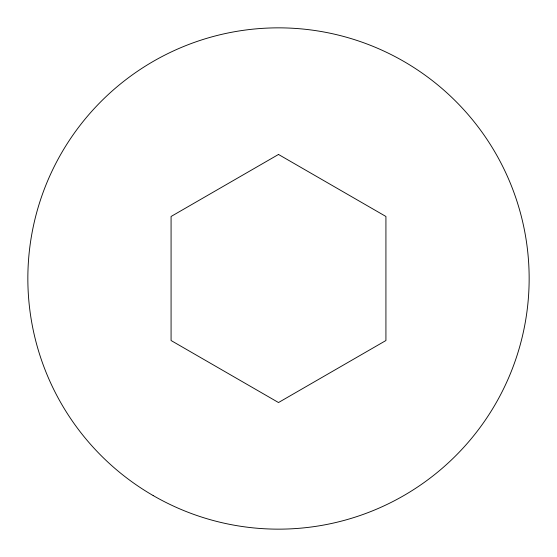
<?xml version="1.0" encoding="UTF-8"?>
<svg xmlns="http://www.w3.org/2000/svg" width="557" height="557" viewBox="0 0 557 557"><rect width="100%" height="100%" fill="white"/><g stroke="black" fill="none" stroke-linecap="round" stroke-linejoin="round"><path stroke-width="0.84" d="M278.5 154.463L171.076 216.478L171.076 340.522L278.5 402.537L385.924 340.522L385.924 216.478L278.5 154.463M153.175 495.57A250.65 250.65 0 0 0 529.15 278.5A250.65 250.65 0 0 0 153.175 61.43A250.65 250.65 0 0 0 153.175 495.57"/></g></svg>
